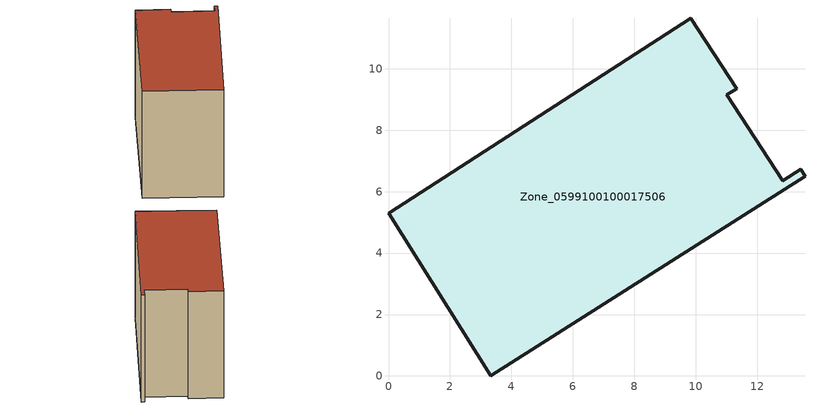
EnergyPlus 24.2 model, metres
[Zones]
Zone_0599100100017506
 floor ground (C_G): 0,5.29 9.83,11.65 11.33,9.34 11.01,9.14 12.83,6.36 13.41,6.73 13.56,6.5 3.32,0 z0
 wall outside (C_F): 3.32,0 13.56,6.5 13.41,6.73 12.83,6.36 11.01,9.14 11.33,9.34 9.83,11.65 0,5.29 3.32,0 z0:9.65
 roof outside (C_R): 9.83,11.65 0,5.29 3.32,0 13.56,6.5 13.41,6.73 12.83,6.36 11.01,9.14 11.33,9.34 z9.65
[BUILDING]
Pand.0599100100017506: North Axis=0; Terrain=City; Loads Convergence Tolerance Value=0.04; Temperature Convergence Tolerance Value=0.4; Solar Distribution=FullExterior; Maximum Number of Warmup Days=25; Minimum Number of Warmup Days=1
[Site:Location]
Rotterdam.The.Hague.AP_ZH_NLD Design_Conditions: Latitude=51.96; Longitude=4.45; Time Zone=1; Elevation=-4.5
[SITE:GROUNDTEMPERATURE:BUILDINGSURFACE]
18, 18, 18, 18, 18, 18, 18, 18, 18, 18, 18, 18
[MATERIAL] Thermal Absorptance=0.9; Solar Absorptance=0.7; Visible Absorptance=0.7
Name | Roughness | Thickness | Conductivity | Density | Specific Heat
G.TC.2015-2018 | MediumSmooth | 0.15 | 0.0428571 | 540 | 1210
F.TC.2015-2018 | Rough | 0.3 | 0.0666667 | 1920 | 840
R.TC.2015-2018 | MediumRough | 0.2 | 0.0333333 | 1500 | 1000
[CONSTRUCTION]
C_G: G.TC.2015-2018
C_F: F.TC.2015-2018
C_R: R.TC.2015-2018
[ZONE]
Zone_0599100100017506: Type=1; Multiplier=1; Ceiling Height=Autocalculate; Volume=Autocalculate; Floor Area=autocalculate; Part of Total Floor Area=Yes
[ZONEINFILTRATION:DESIGNFLOWRATE]
Infil_Zone_0599100100017506: Zone or ZoneList or Space or SpaceList=Zone_0599100100017506; Schedule=AlwaysOn; Design Flow Rate Calculation Method=Flow/Area; Flow Rate per Floor Area=0.0015; Constant Term Coefficient=1; Temperature Term Coefficient=0; Velocity Term Coefficient=0; Velocity Squared Term Coefficient=0
[HVACTEMPLATE:ZONE:IDEALLOADSAIRSYSTEM]
Zone_0599100100017506: Maximum Heating Supply Air Temperature=50; Minimum Cooling Supply Air Temperature=13; Maximum Heating Supply Air Humidity Ratio=0.0156; Minimum Cooling Supply Air Humidity Ratio=0.0077; Heating Limit=NoLimit; Cooling Limit=NoLimit; Dehumidification Control Type=ConstantSensibleHeatRatio; Cooling Sensible Heat Ratio=0.7; Dehumidification Setpoint=60; Humidification Control Type=None; Humidification Setpoint=30; Outdoor Air Method=None; Outdoor Air Flow Rate per Person=0.00944; Outdoor Air Flow Rate per Zone Floor Area=0; Outdoor Air Flow Rate per Zone=0; Demand Controlled Ventilation Type=None; Outdoor Air Economizer Type=NoEconomizer; Heat Recovery Type=None; Sensible Heat Recovery Effectiveness=0.7; Latent Heat Recovery Effectiveness=0.65
[ZONECONTROL:THERMOSTAT]
ThermostatControl_Zone_0599100100017506: Zone or ZoneList=Zone_0599100100017506; Control Type Schedule=DualSetpointControlType; Control 1=Thermostat_Zone_0599100100017506; Temperature Difference Between Cutout And Setpoint=0
[THERMOSTATSETPOINT:DUALSETPOINT]
Thermostat_Zone_0599100100017506: Heating Setpoint Temperature Schedule=HeatingSetpoint_Zone_0599100100017506; Cooling Setpoint Temperature Schedule=CoolingSetpoint_Zone_0599100100017506
[SCHEDULE:COMPACT]
HeatingSetpoint_Zone_0599100100017506: Through: 12/31, For: AllDays, Until: 24:00, 21
CoolingSetpoint_Zone_0599100100017506: Through: 12/31, For: AllDays, Until: 24:00, 24
DualSetpointControlType: Through: 12/31, For: AllDays, Until: 24:00, 4
AlwaysOn: Through: 12/31, For: AllDays, Until: 24:00, 1
